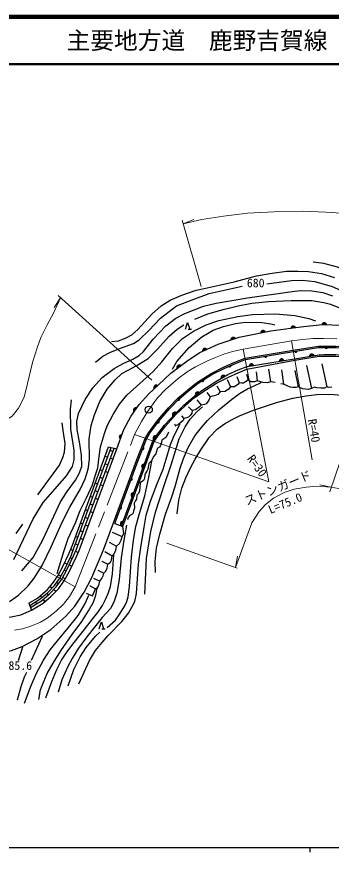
# Model space of a CAD drawing. Units: millimetres, scale not verified. Extents: x 40000 to 680000, y 20000 to 380000.
# Drawn here: x 206209 to 272551, y 204000 to 380000 of the extents above; entities that cross this region are included whole.
import ezdxf
from ezdxf.enums import TextEntityAlignment as Align

# ---------------------------------------------------------------- set-up
doc = ezdxf.new("R2010")
doc.units = ezdxf.units.MM
doc.header["$LTSCALE"] = 1000
doc.linetypes.add('CHAIN', pattern=[18.5, 12, -1.5, 3.5, -1.5])
for name, color, linetype, lineweight in [('M-BGD', 7, 'Continuous', 25), ('M-BMK', 2, 'CHAIN', 13), ('M-BMK-SRVR', 3, 'Continuous', 25), ('M-STR-HTXT', 7, 'Continuous', 13), ('M-TTL', 2, 'Continuous', 140), ('M-TTL-BAND', 7, 'Continuous', 25), ('M-TTL-LINE', 7, 'Continuous', 50)]:
    doc.layers.add(name, color=color, linetype=linetype, lineweight=lineweight)
doc.layers.add('M-TTL-TXT', color=7, linetype='Continuous')
doc.styles.add('ＭＳ ゴシック', font='')
doc.styles.get('ＭＳ ゴシック').set_extended_font_data('MS Gothic')

msp = doc.modelspace()

# ---------------------------------------------------------------- hatches: boundary and pattern name
at = {"layer": 'M-BGD'}
for points in [[(270591, 315136), (271581, 315108, 0.82183)], [(257668, 313386), (258638, 313586, 0.82183)], [(264043, 314373), (265025, 314501, 0.82183)], [(251386, 311916), (252330, 312219, 0.82183)], [(245393, 309529), (246291, 309947, 0.82183)], [(271743, 310318), (271247, 310320, 0.82183)], [(258974, 308518), (258485, 308438, 0.82183)], [(265338, 309578), (264849, 309494, 0.82183)], [(267947, 308468), (268926, 308621, 0.82183)], [(240045, 305921), (240841, 306511, 0.82183)], [(251383, 306550), (250931, 306346, 0.82183)], [(255217, 306372), (256194, 306532, 0.82183)], [(261580, 307431), (262557, 307599, 0.82183)], [(245682, 303532), (245263, 303268, 0.82183)], [(249302, 303796), (250165, 304284, 0.82183)], [(235219, 301641), (235933, 302327, 0.82183)], [(243917, 300245), (244708, 300841, 0.82183)], [(240562, 299606), (240213, 299254, 0.82183)], [(230972, 296784), (231536, 297599, 0.82183)], [(239153, 295895), (239824, 296623, 0.82183)], [(236205, 294845), (235908, 294448, 0.82183)], [(228078, 291019), (228416, 291950, 0.82183)], [(235113, 290865), (235636, 291707, 0.82183)], [(232892, 289305), (232713, 288843, 0.82183)], [(232798, 284844), (233145, 285772, 0.82183)], [(230444, 282804), (230271, 282340, 0.82183)], [(230554, 278795), (230901, 279723, 0.82183)], [(228203, 276755), (228030, 276291, 0.82183)], [(228316, 272745), (228655, 273676, 0.82183)]]:
    msp.add_hatch(color=256, dxfattribs=at).paths.add_polyline_path(points)

# ---------------------------------------------------------------- linework, layer by layer
for p, q in [((242391, 314160), (243058, 314160)), ((267311, 306522), (268368, 301724)), ((270553, 306908), (271606, 302012)), ((254659, 304713), (255002, 303469)), ((256714, 305230), (256949, 303297)), ((259299, 305786), (259722, 303126)), ((262077, 305596), (262493, 302614)), ((264887, 305504), (265594, 302011)), ((250559, 303613), (251295, 302052)), ((252617, 304184), (253133, 302861)), ((248414, 302257), (249114, 300978)), ((244223, 299321), (245118, 298144)), ((246317, 300858), (247031, 299967)), ((242436, 297810), (243193, 297023)), ((240983, 295957), (241455, 295398)), ((239487, 294244), (239702, 293813)), ((225601, 289404), (227319, 288968)), ((225378, 287192), (224856, 287385)), ((226464, 288390), (225901, 288598)), ((226504, 286777), (225941, 286984)), ((225418, 285578), (224855, 285786)), ((224333, 284380), (223817, 284571)), ((225459, 283965), (224896, 284172)), ((223287, 281568), (222778, 281756)), ((224373, 282766), (223810, 282974)), ((223327, 279954), (222765, 280162)), ((224413, 281153), (223850, 281360)), ((222242, 278756), (221739, 278942)), ((223368, 278341), (222805, 278548)), ((222282, 277143), (221719, 277350)), ((221196, 275944), (220701, 276127)), ((222322, 275529), (221759, 275737)), ((220151, 273132), (219662, 273313)), ((221237, 274331), (220674, 274538)), ((221277, 272717), (220714, 272925)), ((226910, 273266), (228598, 272641)), ((220191, 271519), (219628, 271726)), ((226314, 271411), (228456, 270540)), ((219106, 270320), (218623, 270498)), ((220231, 269905), (219668, 270113)), ((225738, 269321), (227265, 268484)), ((218091, 267563), (217581, 267773)), ((219146, 268707), (218583, 268914)), ((217914, 265844), (217503, 266036)), ((219161, 267124), (218606, 267352)), ((224800, 267322), (226310, 266457)), ((216859, 264681), (216309, 264939)), ((217813, 264235), (217269, 264490)), ((224155, 265312), (225411, 264659)), ((215508, 262146), (214989, 262439)), ((216635, 263202), (216234, 263427)), ((223298, 263428), (224559, 262764)), ((215026, 260561), (214621, 260843)), ((216456, 261612), (215933, 261907)), ((222395, 261756), (223751, 261075)), ((213613, 259625), (213214, 259956)), ((214444, 258937), (213981, 259321)), ((221544, 260192), (222825, 259474)), ((211478, 257639), (211148, 258033)), ((212154, 256830), (211769, 257290)), ((212920, 258253), (212637, 258591)), ((208774, 256482), (209346, 255006)), ((210434, 256386), (210203, 256774)), ((224197, 251080), (224863, 251080)), ((209327, 244470), (211619, 249545)), ((206614, 244378), (207475, 247292))]:
    msp.add_line(p, q, dxfattribs=at)
for points in [[(287470, 324713), (285417, 324431), (283478, 324035), (282724, 323998), (281952, 323998), (280954, 324223), (275718, 326501), (273835, 327254), (270983, 328010), (268701, 328273)], [(226177, 311589), (227643, 311712), (229150, 312274), (230507, 312986), (231781, 314123), (234699, 317341), (236686, 319080), (238569, 320277), (241022, 321359), (244036, 322372), (245721, 322742), (252063, 324176), (256805, 325392), (260093, 325982), (263091, 326412), (265523, 326424), (267771, 326326), (270456, 325885), (273258, 325062)], [(258975, 323763), (264191, 324452), (266381, 324501), (269088, 324255), (272705, 323148), (276878, 321323), (278896, 320389), (280815, 319872), (281947, 319823), (283571, 320217), (286672, 321201), (288370, 321594), (290018, 321619), (293316, 321569), (294951, 321200), (297510, 320388), (299454, 319355), (301463, 318032), (303512, 316162), (305600, 314213), (307498, 312748), (308561, 312374), (309724, 312296), (311004, 312532)], [(207308, 263256), (209658, 266109), (211729, 269800), (215440, 277822), (216870, 280028), (218626, 282411), (219354, 283765), (219931, 285244), (219908, 287640), (219481, 290423), (218954, 293006), (218904, 294711), (219276, 296410), (220649, 299355), (222246, 301829), (224248, 303987), (226742, 305899), (228696, 306948), (230715, 307901), (232023, 308643), (232975, 309498), (235017, 312070), (237638, 314907), (239755, 316518), (241666, 317502), (245619, 319065), (248254, 319687), (254875, 320785), (264323, 322147), (266031, 322347), (268474, 322275), (270782, 321894), (272835, 321222)], [(222827, 307236), (224370, 308466), (225873, 309266), (228118, 310183), (230851, 311178), (232041, 311919), (234091, 313890), (236502, 316522), (239941, 319086), (243199, 320376), (246764, 321665), (253783, 323217)], [(243793, 316276), (246545, 317426), (249727, 318361), (252910, 319133), (255764, 319642), (259324, 319984), (264089, 320217), (268423, 320199), (271004, 319803), (272353, 319425), (274259, 318689)], [(214746, 262729), (216189, 267569), (217057, 270085), (218641, 273428), (219621, 275999), (220956, 278636), (222179, 281414), (222855, 283474), (223300, 284990), (223613, 287363), (223867, 289433), (224695, 292196), (225257, 293822), (226521, 296178), (227913, 298391), (229446, 300266), (232168, 302730), (234985, 305301), (236793, 307313), (239048, 310089), (241142, 312230), (243482, 313746), (246141, 315074), (248799, 316047), (252817, 316823), (255904, 317285), (260797, 317411), (264833, 317060), (267802, 316426), (269192, 315954)], [(204723, 256798), (206616, 258181), (208636, 260153), (209877, 261743), (211587, 264440), (213502, 268350), (215897, 273660), (217398, 276727), (219634, 280558), (220632, 282673), (221311, 284668), (221552, 286714), (221512, 291064), (221892, 293923), (222591, 296158), (223743, 298932), (225309, 301568), (226992, 303510), (228410, 304828), (229743, 305529), (231405, 306446), (233935, 308036), (235877, 309941), (238376, 312709), (240017, 314155), (241420, 315090)], [(227319, 288968), (228836, 293070), (230310, 295823), (232019, 298304), (234084, 300564), (236114, 302491), (238679, 304902), (242359, 307646), (244823, 309267), (248691, 311044), (253121, 312478), (259784, 313809), (266109, 314647), (270591, 315136), (274714, 314997), (278872, 314473), (282052, 313704), (284777, 313006)], [(239080, 305741), (239988, 307353), (242551, 310321), (245263, 312557), (247608, 314010), (249814, 314772), (252320, 315357), (254445, 315657), (257924, 315589), (259777, 315331), (260662, 315072)], [(241785, 314160), (242255, 315598), (242724, 314160)], [(226628, 273370), (231488, 286489), (233282, 291169), (234051, 292447), (235958, 295016), (238197, 297635), (240187, 299657), (242206, 301342), (244121, 302902), (247242, 304878), (249947, 306230), (252220, 307263), (254373, 308057), (264532, 309747), (269833, 310591), (270982, 310620), (273570, 310617), (275443, 310466), (277807, 310164), (279759, 309747), (282123, 309104)], [(226910, 273266), (231769, 286384), (233553, 291036), (234301, 292280), (236193, 294829), (238418, 297432), (240390, 299436), (242397, 301111), (244296, 302658), (247390, 304616), (250076, 305959), (252335, 306985), (254451, 307766), (264580, 309451), (269860, 310291), (270986, 310320), (273558, 310317), (275412, 310168), (277756, 309868), (279689, 309455), (282045, 308815)], [(228316, 272745), (233172, 285854), (234858, 290451), (235505, 291499), (237380, 293958), (239591, 296372), (241425, 298205), (243423, 299871), (245261, 301264), (248170, 303152), (250722, 304605), (252905, 305597), (254837, 306309), (264821, 307970), (269998, 308794), (271004, 308820), (273497, 308817), (275256, 308675), (277504, 308388), (279335, 307997), (281651, 307367)], [(228598, 272641), (233453, 285749), (235161, 290361), (235751, 291368), (237565, 293753), (239745, 296214), (241712, 298055), (243635, 299700), (245453, 300972), (248321, 302788), (250906, 304105), (253046, 305079), (254764, 305761), (264869, 307674), (270025, 308495), (271008, 308520), (273485, 308517), (275225, 308377), (277454, 308092), (279264, 307705), (281573, 307078)], [(235511, 262898), (235417, 265235), (235700, 268090), (236390, 271040), (237616, 275253), (238918, 278861), (239643, 281068), (240647, 284895), (241385, 286966), (242392, 289282), (243804, 291729), (245154, 293470), (246472, 294976), (248831, 297213), (251483, 299378), (253210, 300633), (254858, 301606), (256302, 302280), (257768, 302949)], [(260734, 302967), (259722, 303126), (259005, 302892), (258117, 302955), (256949, 303297), (256373, 303079), (255610, 303110), (255002, 303469), (254441, 303079), (254052, 302846), (253585, 302815), (253133, 302861), (252821, 302503), (252167, 302067), (251295, 302052), (250843, 301554), (250173, 301087), (249114, 300978), (248595, 300400), (247953, 300148), (247502, 300081), (247031, 299967), (246775, 299393), (246457, 298832), (246189, 298488), (245819, 298284), (245118, 298144), (244748, 297813), (243945, 297214), (243193, 297023), (243113, 296468), (242807, 296009), (242412, 295653), (242029, 295487), (241455, 295398), (241329, 294934), (240894, 294614), (240322, 294123), (239522, 293723)], [(272680, 301989), (272031, 301929), (271606, 302012), (271126, 301737), (270344, 301751), (269480, 301806), (268972, 301998), (268368, 301724), (267720, 301504), (267103, 301517), (266540, 301641), (265594, 302011), (265072, 301874), (264455, 301888), (263851, 301984), (263220, 302285), (262493, 302614), (261917, 302683)], [(205578, 265646), (209673, 274271), (211766, 277689), (213837, 279979), (216708, 283263), (218005, 285277), (218309, 286684), (218338, 288684), (217648, 293127), (217565, 297321), (217732, 299323)], [(240026, 275292), (240383, 278152), (241000, 280675), (241894, 282859), (242848, 285005), (243811, 286784), (245020, 288755), (246818, 291347), (248583, 293223), (250051, 294248), (251641, 295154), (253343, 296029), (256350, 297189), (261006, 298713), (264458, 299640), (267254, 300139), (269507, 300438), (272397, 300481), (275450, 300225)], [(233223, 258384), (233597, 265889), (234480, 271559), (235492, 275656), (237147, 280813), (238866, 285817), (240472, 291103), (241721, 293581), (242814, 295220), (244181, 296780), (245391, 297834)], [(210697, 279293), (215210, 285561), (215956, 287142), (216294, 288278), (216401, 290081), (216028, 292816), (215815, 294432)], [(219320, 239510), (221572, 244393), (222817, 246524), (224230, 248200), (225476, 249684), (228350, 252605), (229756, 254393), (230504, 255658), (231098, 256846), (231482, 258532), (231905, 264654), (232365, 268199), (233056, 272501), (233516, 274992), (234457, 277956), (235793, 281499), (237128, 284730), (237699, 286833), (238631, 289868), (239292, 291460), (240029, 293019), (240655, 294245)], [(238199, 292457), (237951, 291887), (237629, 291376), (237264, 291055), (236782, 290822), (236738, 290281), (236563, 289697), (236300, 289318), (235847, 289040), (235716, 288427), (235540, 287902), (235087, 287347), (234603, 286466), (234063, 285882), (233887, 284729), (233639, 284247), (233362, 283868), (233259, 283532), (233172, 282700), (232967, 282305), (232237, 281824)], [(208774, 256482), (210577, 257555), (212684, 259317), (213771, 260628), (214804, 262112), (215880, 264022), (217196, 266836), (217945, 268660), (225601, 289404)], [(208962, 255998), (211133, 257356), (212708, 258649), (214169, 260225), (215291, 261761), (216414, 263745), (217710, 266471), (218261, 268050), (226149, 289265)], [(209126, 255575), (211409, 256989), (213040, 258353), (214541, 259896), (215720, 261513), (216807, 263520), (218197, 266439), (218817, 267823), (226734, 289117)], [(209346, 255006), (211761, 256501), (213449, 257913), (215000, 259508), (216228, 261192), (217342, 263247), (218742, 266188), (219373, 267595), (227319, 288968)], [(225255, 251378), (227028, 252897), (227990, 254214), (228868, 255682), (229378, 256639), (229682, 257804), (230019, 259981), (230409, 266149), (230866, 269769), (231355, 272622), (232082, 275390), (233215, 279112), (234093, 283011), (234736, 286412)], [(232237, 281824), (232172, 280920), (232111, 280140), (231885, 279545), (231536, 279196), (231466, 278378), (231219, 277951), (230956, 277507), (231038, 276488), (230825, 275881), (230726, 275256), (230052, 274961), (229723, 274550), (229608, 274057)], [(187318, 256489), (189516, 252503), (190689, 250706), (192562, 248835), (194085, 247537), (195533, 246664), (196834, 246184), (198610, 245912), (200514, 245864), (202882, 245992), (205121, 246503), (207392, 247317), (210427, 248972), (213437, 250952), (216572, 253735), (218478, 255815), (220412, 258784), (222065, 261852), (224541, 267727), (226628, 273370)], [(206132, 271130), (207484, 273115)], [(229395, 272889), (228804, 269715), (228247, 266002), (227808, 261438), (227335, 258552), (226691, 256718), (225998, 255351), (224242, 253427), (221031, 249402), (219224, 246989), (217907, 244794), (216974, 243131), (215758, 240346), (214931, 237730)], [(220870, 258578), (222164, 258005), (222825, 259474), (223295, 259827), (223633, 260473), (223751, 261075), (224191, 261677), (224456, 262250), (224559, 262764), (225000, 263205), (225264, 263866), (225411, 264659), (225984, 265114), (226190, 265496), (226310, 266457), (226692, 266766), (227133, 267573), (227265, 268484), (227853, 269071), (228250, 269747), (228456, 270540), (228798, 271178), (228598, 272641)], [(212335, 236564), (213590, 239960), (214661, 242536), (215682, 244493), (216770, 246133), (218312, 248166), (220471, 250859), (223452, 254746), (224327, 255990), (224965, 257216), (225503, 258527), (225957, 260005), (226378, 262618), (226681, 266566)], [(210901, 236156), (211234, 238216), (211921, 239963), (212649, 241627), (213919, 243833), (215501, 246433), (217876, 249852), (219957, 252598), (221376, 254876), (222375, 256685), (222895, 258163), (223187, 259598)], [(207873, 235417), (209271, 239117), (210358, 241730), (211833, 244447), (213283, 246647), (214785, 248561), (217145, 251339), (219164, 253849), (220639, 256384), (221442, 258170)], [(202821, 253353), (205064, 253580), (207058, 254033), (209346, 255006)], [(223590, 251080), (224060, 252519), (224530, 251080)], [(217042, 239047), (218291, 242507), (219625, 245157), (220841, 247165), (222806, 249505), (223769, 250366)], [(208267, 241895), (207812, 240915), (207104, 238826), (206286, 236066)]]:
    msp.add_lwpolyline(points, dxfattribs=at)
for centre, radius, start, end in [((271083, 315025), 505, 9.56472, 167.22291), ((258173, 313390), 505, 22.80105, 180.45924), ((264547, 314340), 505, 18.56052, 176.21871), ((251888, 311974), 505, 28.95185, 186.61004), ((245884, 309649), 505, 36.18098, 193.83917), ((271495, 310368), 252, 190.95689, 348.61508), ((258722, 308527), 252, 200.45814, 358.11633), ((265085, 309584), 252, 200.90004, 358.55823), ((268452, 308448), 505, 20.05418, 177.71237), ((240502, 306137), 505, 47.71106, 205.36925), ((251137, 306492), 252, 215.45428, 13.11248), ((255721, 306356), 505, 20.45814, 178.11633), ((262085, 307419), 505, 20.90004, 178.55823), ((245446, 303442), 252, 223.34513, 21.00332), ((249782, 303955), 505, 40.66321, 198.3214), ((235644, 301914), 505, 55.01553, 212.67372), ((244371, 300465), 505, 48.16771, 205.8259), ((240353, 299464), 252, 236.46979, 34.12798), ((231335, 297136), 505, 66.46612, 224.12431), ((239561, 296193), 505, 58.52903, 216.18722), ((236017, 294675), 252, 244.42387, 42.08206), ((228339, 291451), 505, 81.20421, 238.8624), ((235458, 291234), 505, 69.31547, 226.97367), ((232757, 289092), 252, 260.03139, 57.68958), ((233063, 285274), 505, 80.68614, 238.34433), ((230312, 282589), 252, 260.68614, 58.34433), ((230819, 279225), 505, 80.68614, 238.34433), ((228071, 276540), 252, 260.68614, 58.34433), ((228578, 273177), 505, 81.18006, 238.83825)]:
    msp.add_arc(centre, radius, start, end, dxfattribs=at)
at = {"layer": 'M-BMK'}
msp.add_lwpolyline([(205757, 250799), (207448, 251079), (209225, 251651), (211209, 252478), (212609, 253305), (214567, 254764), (216113, 256290), (217372, 257911), (218517, 259913), (231079, 292027), (232528, 294756), (233495, 296325), (234052, 297230), (235902, 299740), (237621, 301473), (240273, 303797), (242167, 305205), (243893, 306266), (246435, 307550), (248145, 308250), (249887, 308933), (251744, 309512), (253952, 309979), (264124, 311722), (266553, 312020), (268739, 312208), (270910, 312239), (273690, 312161)], dxfattribs=at)
at = {"layer": 'M-BMK-SRVR'}
msp.add_circle((234052, 297230), 750, dxfattribs=at)
at = {"layer": 'M-STR-HTXT'}
for p, q in [((245110, 323162), (241083, 337175)), ((241316, 336364), (243592, 337284)), ((215424, 320816), (214096, 318751)), ((234725, 303410), (214935, 321257)), ((264124, 311722), (268494, 286656)), ((280653, 304704), (272242, 279954)), ((272538, 280906), (270140, 281432)), ((237871, 269114), (252709, 263834)), ((252319, 263972), (252795, 266381))]:
    msp.add_line(p, q, dxfattribs=at)
for points in [[(241316, 336364), (245275, 337279), (249785, 338011), (254909, 338613), (260489, 338933), (266589, 339013), (271398, 338832), (277998, 338412), (281849, 338092), (284429, 337712), (287789, 337032), (292388, 335873), (299457, 333671), (305394, 331364), (311834, 328402), (322313, 323233), (332322, 318090), (350781, 308062)], [(196025, 295268), (198635, 294081), (200772, 293963), (203026, 294556), (205281, 295861), (206587, 297523), (207773, 299896), (208486, 302745), (209554, 307136), (210503, 310221), (211301, 312457), (212668, 315115), (213999, 317576), (215424, 320816)], [(231079, 292027), (259386, 282045), (253952, 309979)], [(252319, 263972), (255773, 273375), (257341, 275776), (258681, 277267), (260375, 278581), (262625, 279794), (264699, 280502), (267253, 280906), (269529, 281083), (272538, 280906), (274864, 280502)], [(191284, 256317), (203863, 268130), (218517, 259913)]]:
    msp.add_lwpolyline(points, dxfattribs=at)
at = {"layer": 'M-TTL'}
msp.add_line((680000, 380000), (40000, 380000), dxfattribs=at)
at = {"layer": 'M-TTL-BAND'}
for p, q in [((40000, 205000), (579000, 205000)), ((268000, 205000), (268000, 204000))]:
    msp.add_line(p, q, dxfattribs=at)
at = {"layer": 'M-TTL-LINE'}
msp.add_line((40000, 370000), (680000, 370000), dxfattribs=at)

# ---------------------------------------------------------------- texts
at = {"layer": 'M-BGD', "style": 'ＭＳ ゴシック'}
for s, p in [('680', (254738, 322457)), ('685.6', (203227, 241875))]:
    msp.add_text(s, height=1833, dxfattribs=at).set_placement(p, align=Align.BOTTOM_LEFT)
at = {"layer": 'M-STR-HTXT', "style": 'ＭＳ ゴシック'}
for s, rotation, p in [('R=40', 279.889, (267036, 295020)), ('R=30', 305.992, (254257, 286580)), ('ストンガード', 22.7, (254922, 276524)), ('L=75.0', 22.7, (259926, 274729))]:
    msp.add_text(s, height=1833, rotation=rotation, dxfattribs=at).set_placement(p, align=Align.BOTTOM_LEFT)
at = {"layer": 'M-TTL-TXT', "style": 'ＭＳ ゴシック'}
msp.add_text('主要地方道\u3000鹿野吉賀線', height=3666, dxfattribs=at).set_placement((216734, 375000), align=Align.MIDDLE_LEFT)

doc.saveas('drawing.dxf')
